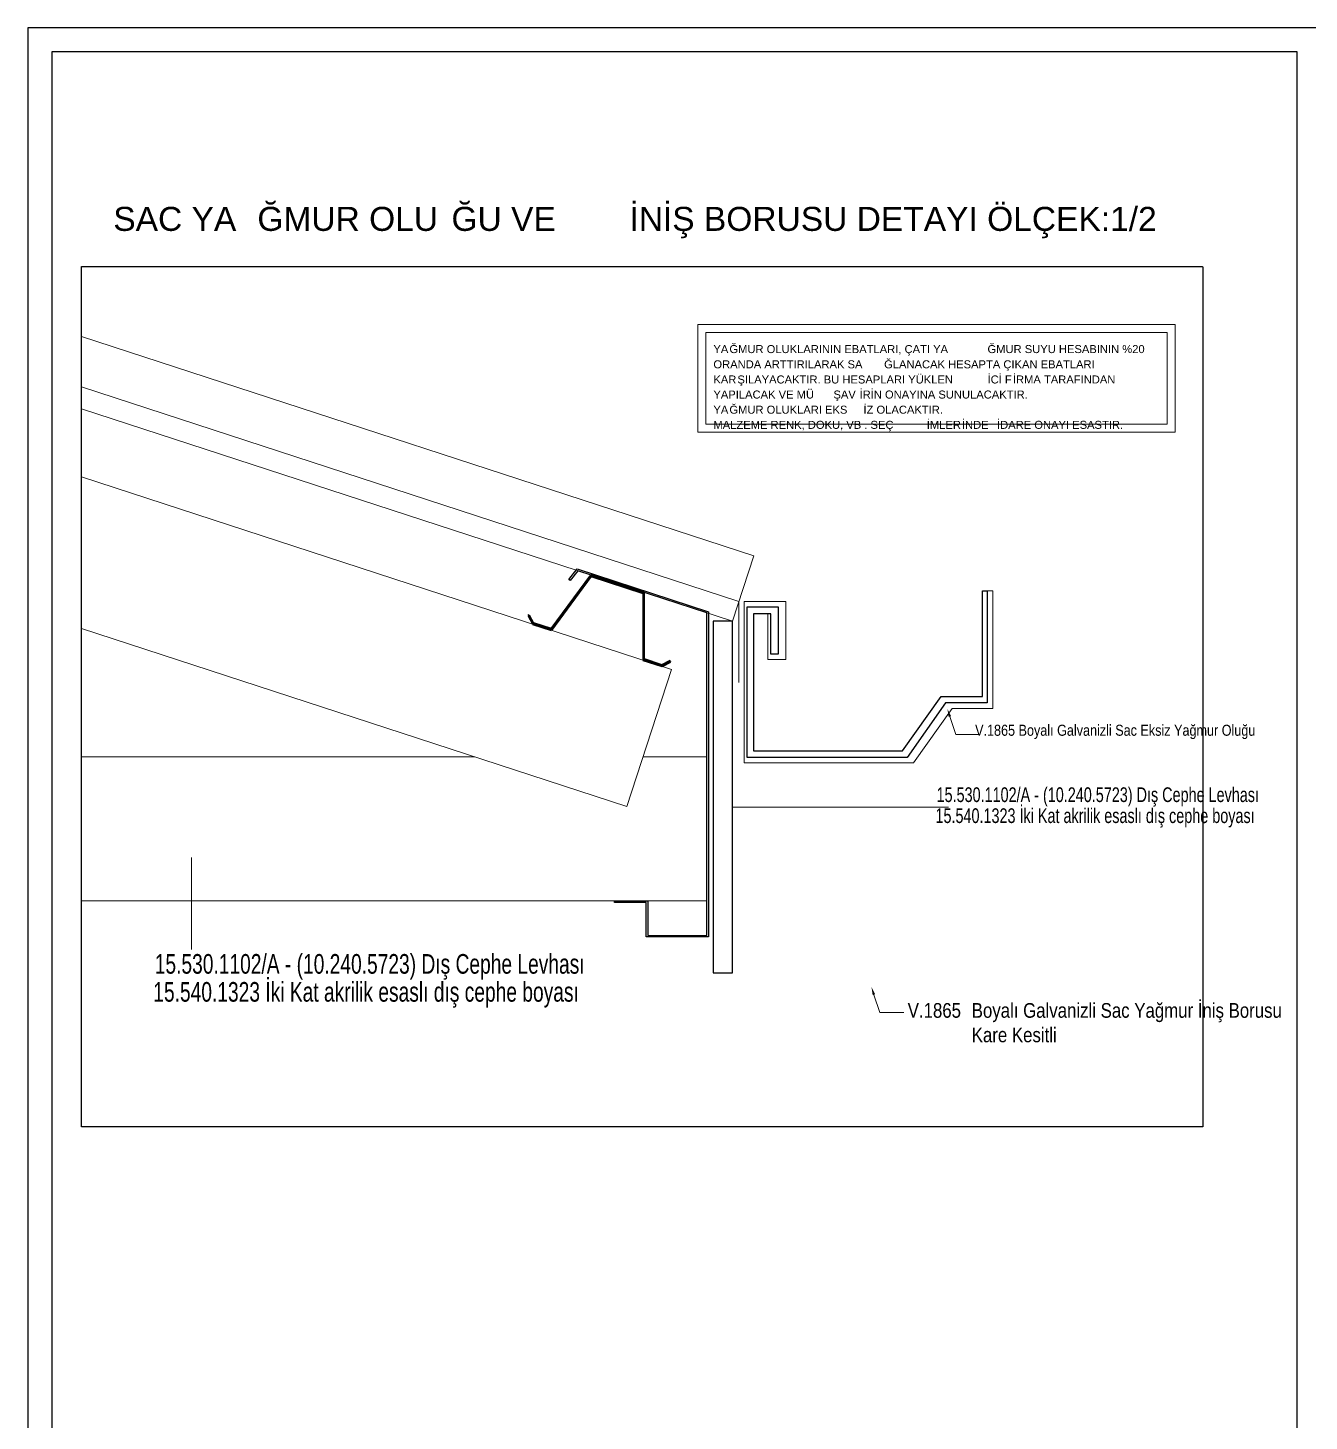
# Model space of a CAD drawing. Header units: centimetres. Extents: x -373760 to 14750, y -122502 to 29584.
# Drawn here: x -182437 to -174430, y -65291 to -56589 of the extents above; entities that cross this region are included whole.
import ezdxf

# ---------------------------------------------------------------- set-up
doc = ezdxf.new("R2010")
doc.units = ezdxf.units.CM
doc.linetypes.add('DASHED2', pattern=[0.375, 0.25, -0.125])
for name, color, linetype, lineweight in [('-_Yazı_malzeme_DOSEME-Karo mozaik', 13, 'Continuous', 15), ('-ÖLÇÜ İÇ', 31, 'Continuous', 5), ('celik', 7, 'Continuous', 40), ('İZDÜŞÜM', 252, 'DASHED2', 25), ('SAC', 165, 'Continuous', 13), ('TARAMA-tugba', 21, 'Continuous', 15), ('YAZI', 5, 'Continuous', 0), ('ZIRHLI BETOPAN 12', 137, 'Continuous', 15)]:
    doc.layers.add(name, color=color, linetype=linetype, lineweight=lineweight)
for name, color, linetype in [('CER', 4, 'Continuous'), ('KAPI-PLAN', 7, 'Continuous'), ('OLUK', 144, 'Continuous')]:
    doc.layers.add(name, color=color, linetype=linetype)
doc.styles.add('ARC-01', font='arial.ttf')
doc.styles.add('AURA Swiss CnBT', font='swissc.ttf')
doc.styles.get("Standard").update_dxf_attribs({"font": 'arial.ttf'})

msp = doc.modelspace()

# ---------------------------------------------------------------- linework, layer by layer
at = {"layer": '-_Yazı_malzeme_DOSEME-Karo mozaik'}
for p, q in [((-176639.06, -61002.33, 591752.18), (-176489.06, -61002.33, 591752.18)), ((-178034.62, -61455.6), (-176683.89, -61455.6)), ((-177113.66, -62739.47, 591752.18), (-176963.66, -62739.47, 591752.18))]:
    msp.add_line(p, q, dxfattribs=at)
at = {"layer": '-_Yazı_malzeme_DOSEME-Karo mozaik', "elevation": 591752.18}
for points in [[(-176675.23, -60890.5), (-176639.06, -61002.33)], [(-177149.84, -62627.64), (-177113.66, -62739.47)]]:
    msp.add_lwpolyline(points, dxfattribs=at)
at = {"layer": '-_Yazı_malzeme_DOSEME-Karo mozaik'}
for points in [[(-176683.16, -60893.07, 591752.18), (-176690.62, -60842.93, 591752.18), (-176667.31, -60887.94, 591752.18)], [(-177157.77, -62630.21, 591752.18), (-177165.23, -62580.07, 591752.18), (-177141.91, -62625.08, 591752.18)]]:
    msp.add_solid(points, dxfattribs=at)
at = {"layer": '-ÖLÇÜ İÇ'}
msp.add_line((-181413.34, -61771.56), (-181413.34, -62346.15), dxfattribs=at)
at = {"color": 20, "lineweight": 0}
for p, q in [((-177901.3, -59886.06, -393326.09), (-182102.18, -58516.04, -393326.09)), ((-177994.32, -60171.28, -393326.09), (-182102.18, -58831.59, -393326.09)), ((-178034.62, -60294.87, -393326.09), (-182102.18, -58968.33, -393326.09)), ((-178034.62, -60294.87, -393326.09), (-177901.3, -59886.06, -393326.09))]:
    msp.add_line(p, q, dxfattribs=at)
at = {"layer": 'celik', "color": 4, "linetype": 'Continuous', "lineweight": 0}
for p, q in [((-182102.18, -59393.27), (-178415.11, -60595.73)), ((-182102.18, -60339.92), (-178694.16, -61451.37)), ((-178694.16, -61451.37), (-178415.11, -60595.73)), ((-182102.18, -61141.32), (-179644.88, -61141.32)), ((-178593.04, -61141.32), (-178193.52, -61141.32)), ((-178193.52, -61141.32, 393326.09), (-178193.52, -62041.32, 393326.09)), ((-182102.18, -62041.32), (-178193.52, -62041.32))]:
    msp.add_line(p, q, dxfattribs=at)
at = {"layer": 'CER', "color": 2}
msp.add_lwpolyline([(-174354.96, -56588.86), (-182436.51, -56588.86), (-182436.51, -86588.86), (-174354.96, -86588.86)], dxfattribs=at)
msp.add_lwpolyline([(-182286.51, -86438.86), (-174504.96, -86438.86), (-174504.96, -56738.86), (-182286.51, -56738.86)], close=True, dxfattribs=at)
at = {"layer": 'İZDÜŞÜM'}
for p, q in [((-182102.18, -58079.41), (-175094.04, -58079.41)), ((-182102.18, -63453.47), (-182102.18, -58079.41)), ((-175094.04, -58079.41), (-175094.04, -63453.47)), ((-175094.04, -63453.47), (-182102.18, -63453.47))]:
    msp.add_line(p, q, dxfattribs=at)
at = {"layer": 'KAPI-PLAN'}
for p, q in [((-179055.83, -60034.83), (-179003.27, -59968.45)), ((-179047.99, -60041.03), (-179055.83, -60034.83)), ((-178999.75, -59980.12), (-179047.99, -60041.03)), ((-179003.27, -59968.45), (-178183.52, -60235.79)), ((-178193.52, -60243.05), (-178999.75, -59980.12)), ((-178193.52, -62257.36), (-178193.52, -60243.05)), ((-178183.52, -60235.79), (-178183.52, -62267.36)), ((-178770.51, -62051.32), (-178770.51, -62041.32)), ((-178770.51, -62041.32), (-178562.51, -62041.32)), ((-178562.51, -62041.32), (-178562.51, -62257.36)), ((-178572.51, -62051.32), (-178770.51, -62051.32)), ((-178572.51, -62267.36), (-178572.51, -62051.32)), ((-178183.52, -62267.36), (-178572.51, -62267.36)), ((-178562.51, -62257.36), (-178193.52, -62257.36))]:
    msp.add_line(p, q, dxfattribs=at)
at = {"layer": 'OLUK'}
for p, q in [((-176470.77, -60765.28, 198426.09), (-176470.77, -60105.28, 198426.09)), ((-176470.77, -60105.28, 198426.09), (-176441.81, -60105.28, 198426.09)), ((-176441.81, -60105.28, 198426.09), (-176441.81, -60805.28, 198426.09)), ((-177941.81, -61145.32, 198426.09), (-177941.81, -60205.28, 198426.09)), ((-177941.81, -60205.28, 198426.09), (-177749, -60205.28, 198426.09)), ((-177749, -60205.28, 198426.09), (-177749, -60499.85, 198426.09)), ((-177793.57, -60249.85, 198426.09), (-177901.81, -60249.85, 198426.09)), ((-177901.81, -60249.85, 198426.09), (-177901.81, -61105.28, 198426.09)), ((-177793.57, -60499.85, 198426.09), (-177793.57, -60249.85, 198426.09)), ((-177749, -60499.85, 198426.09), (-177793.57, -60499.85, 198426.09)), ((-176970.63, -61105.28, 198426.09), (-176730.64, -60765.28, 198426.09)), ((-176701.81, -60805.28, 198426.09), (-176941.81, -61145.32, 198426.09)), ((-176730.64, -60765.28, 198426.09), (-176470.77, -60765.28, 198426.09)), ((-176441.81, -60805.28, 198426.09), (-176701.81, -60805.28, 198426.09)), ((-176941.81, -61145.32, 198426.09), (-177941.81, -61145.32, 198426.09)), ((-177901.81, -61105.28, 198426.09), (-176970.63, -61105.28, 198426.09))]:
    msp.add_line(p, q, dxfattribs=at)
at = {"layer": 'SAC', "color": 3, "lineweight": 40}
for p, q in [((-178919.24, -60006.37), (-179165.93, -60343.5)), ((-179164.26, -60351.41), (-178917.57, -60014.28)), ((-178586.49, -60114.89), (-178919.24, -60006.37)), ((-178917.57, -60014.28), (-178592.5, -60120.3)), ((-178592.5, -60120.3), (-178592, -60538.04)), ((-178585.99, -60532.64), (-178586.49, -60114.89)), ((-179303.12, -60256.29), (-179309.37, -60259.46)), ((-179309.37, -60259.46), (-179282.18, -60312.95)), ((-179277.26, -60307.19), (-179303.12, -60256.29)), ((-179165.93, -60343.5), (-179277.26, -60307.19)), ((-179282.18, -60312.95), (-179164.26, -60351.41)), ((-178592, -60538.04), (-178474.07, -60576.5)), ((-178474.66, -60568.94), (-178585.99, -60532.64)), ((-178423.75, -60543.08), (-178474.66, -60568.94)), ((-178474.07, -60576.5), (-178420.58, -60549.32)), ((-178420.58, -60549.32), (-178423.75, -60543.08))]:
    msp.add_line(p, q, dxfattribs=at)
at = {"layer": 'TARAMA-tugba'}
for p, q in [((-176441.81, -60105.28, 198426.09), (-176407.81, -60105.28, 198426.09)), ((-176407.81, -60105.28, 198426.09), (-176407.81, -60839.29, 198426.09)), ((-177994.32, -60677.56, 198426.09), (-177994.32, -60171.28, 198426.09)), ((-177960.31, -61179.33, 198426.09), (-177960.31, -60171.28, 198426.09)), ((-177960.31, -60171.28, 198426.09), (-177699.5, -60171.28, 198426.09)), ((-177699.5, -60171.28, 198426.09), (-177699.5, -60533.85, 198426.09)), ((-177812.07, -60533.85, 198426.09), (-177812.07, -60249.85, 198426.09)), ((-177699.5, -60533.85, 198426.09), (-177812.07, -60533.85, 198426.09)), ((-176661.8, -60839.29, 198426.09), (-176901.8, -61179.33, 198426.09)), ((-176407.81, -60839.29, 198426.09), (-176661.8, -60839.29, 198426.09)), ((-176901.8, -61179.33, 198426.09), (-177960.31, -61179.33, 198426.09))]:
    msp.add_line(p, q, dxfattribs=at)
at = {"layer": 'YAZI'}
for p, q in [((-178249.61, -58441.75, 591752.18), (-175266.66, -58441.75, 591752.18)), ((-178249.61, -59114.75, 591752.18), (-178249.61, -58441.75, 591752.18)), ((-175266.66, -58441.75, 591752.18), (-175266.66, -59114.75, 591752.18)), ((-178199.61, -58491.75, 591752.18), (-175316.66, -58491.75, 591752.18)), ((-178199.61, -59064.75, 591752.18), (-178199.61, -58491.75, 591752.18)), ((-175316.66, -58491.75, 591752.18), (-175316.66, -59064.75, 591752.18)), ((-175316.66, -59064.75, 591752.18), (-178199.61, -59064.75, 591752.18)), ((-175266.66, -59114.75, 591752.18), (-178249.61, -59114.75, 591752.18))]:
    msp.add_line(p, q, dxfattribs=at)
at = {"layer": 'ZIRHLI BETOPAN 12', "lineweight": 30}
for p, q in [((-178034.62, -60294.87), (-178154.62, -60294.87)), ((-178154.62, -60294.87), (-178154.62, -62491.32)), ((-178034.62, -62491.32), (-178034.62, -60294.87)), ((-178154.62, -62491.32), (-178034.62, -62491.32))]:
    msp.add_line(p, q, dxfattribs=at)

# ---------------------------------------------------------------- texts
at = {"layer": '-_Yazı_malzeme_DOSEME-Karo mozaik', "style": 'ARC-01', "width": 0.7}
for s, height, p in [('15.530.1102/A - (10.240.5723) Dış Cephe Levhası', 91.9594, (-176758.47, -61424.52, 6909.88)), ('15.540.1323 İki Kat akrilik esaslı dış cephe boyası', 91.9594, (-176765.26, -61555.63, 10954.57)), ('15.530.1102/A - (10.240.5723) Dış Cephe Levhası', 122.6125, (-181643.63, -62496.61, 9213.18)), ('15.540.1323 İki Kat akrilik esaslı dış cephe boyası', 122.6125, (-181652.68, -62671.43, 14606.1))]:
    msp.add_text(s, height=height, dxfattribs=at).set_placement(p)
at = {"layer": '-_Yazı_malzeme_DOSEME-Karo mozaik', "insert": (-176517.66, -60941.67, 443814.14), "char_height": 75, "attachment_point": 1, "style": 'AURA Swiss CnBT'}
msp.add_mtext('{\\H0.91667x;V.1865 Boyalı Galvanizli Sac Eksiz Yağmur Oluğu}', dxfattribs=at)
at = {"layer": '-_Yazı_malzeme_DOSEME-Karo mozaik', "insert": (-176938.66, -62680.21, 591752.18), "char_height": 100, "width": 2806.1451, "attachment_point": 1, "style": 'AURA Swiss CnBT'}
msp.add_mtext('{\\H0.91667x;V.1865 ^IBoyalı Galvanizli Sac Yağmur İniş Borusu\\P^IKare Kesitli}', dxfattribs=at)
at = {"layer": 'YAZI'}
for s, height, p in [('Ğ', 150, (-181002.63, -57856.92, 591752.18)), ('Ğ', 150, (-179789.64, -57856.92, 591752.18)), ('İ', 150, (-178676.64, -57856.92, 591752.18)), ('İŞ ', 150, (-178468.43, -57856.92, 591752.18)), ('BORUSU DETAYI ÖLÇEK:1/2', 150, (-178212.22, -57856.92, 591752.18)), ('SAC YA', 150, (-181902.63, -57856.92, 591752.18)), ('MUR OLU', 150, (-180839.64, -57856.92, 591752.18)), ('U VE  ', 150, (-179626.64, -57856.92, 591752.18)), ('N', 150, (-178618.43, -57856.92, 591752.18)), ('Ğ', 50, (-178052.94, -58620.23, 591752.18)), ('Ğ', 50, (-176440.28, -58620.23, 591752.18)), ('YA', 50, (-178152.94, -58620.23, 591752.18)), ('MUR OLUKLARININ EBATLARI, ÇATI YA', 50, (-177998.61, -58620.23, 591752.18)), ('Ğ', 50, (-177086.27, -58715.47, 591752.18)), ('MUR SUYU HESABININ %%%20', 50, (-176385.95, -58620.23, 591752.18)), ('ORANDA ARTTIRILARAK SA', 50, (-178152.94, -58715.47, 591752.18)), ('LANACAK HESAPTA ÇIKAN EBATLARI', 50, (-177031.94, -58715.47, 591752.18)), ('KAR', 50, (-178152.94, -58810.11, 591752.18)), ('Ş', 50, (-178002.94, -58810.11, 591752.18)), ('ILAYACAKTIR. BU HESAPLARI YÜKLEN', 50, (-177956.35, -58810.11, 591752.18)), ('İ', 50, (-176439.69, -58810.11, 591752.18)), ('C', 50, (-176420.28, -58810.11, 591752.18)), ('İ ', 50, (-176370.28, -58810.11, 591752.18)), ('F', 50, (-176331.47, -58810.11, 591752.18)), ('İ', 50, (-176281.47, -58810.11, 591752.18)), ('RMA TARAFINDAN', 50, (-176262.06, -58810.11, 591752.18)), ('YAPILACAK VE MÜ', 50, (-178152.94, -58904.15, 591752.18)), ('Ş', 50, (-177402.94, -58904.15, 591752.18)), ('AV', 50, (-177356.35, -58904.15, 591752.18)), ('İ', 50, (-177239.69, -58904.15, 591752.18)), ('R', 50, (-177220.28, -58904.15, 591752.18)), ('İ', 50, (-177170.28, -58904.15, 591752.18)), ('N ONAYINA SUNULACAKTIR.', 50, (-177150.87, -58904.15, 591752.18)), ('YA', 50, (-178152.94, -58998.79, 591752.18)), ('Ğ', 50, (-178052.94, -58998.79, 591752.18)), ('MUR OLUKLARI EKS', 50, (-177998.61, -58998.79, 591752.18)), ('İ', 50, (-177215.28, -58998.79, 591752.18)), ('Z OLACAKTIR.', 50, (-177195.87, -58998.79, 591752.18)), ('MALZEME RENK, DOKU, VB . SEÇ', 50, (-178152.94, -59093.43, 591752.18)), ('İ', 50, (-176819.61, -59093.43, 591752.18)), ('MLER', 50, (-176800.2, -59093.43, 591752.18)), ('İ', 50, (-176600.2, -59093.43, 591752.18)), ('NDE ', 50, (-176580.8, -59093.43, 591752.18)), ('İ', 50, (-176380.8, -59093.43, 591752.18)), ('DARE ONAYI ESASTIR.', 50, (-176361.39, -59093.43, 591752.18))]:
    msp.add_text(s, height=height, dxfattribs=at).set_placement(p)

doc.saveas('drawing.dxf')
